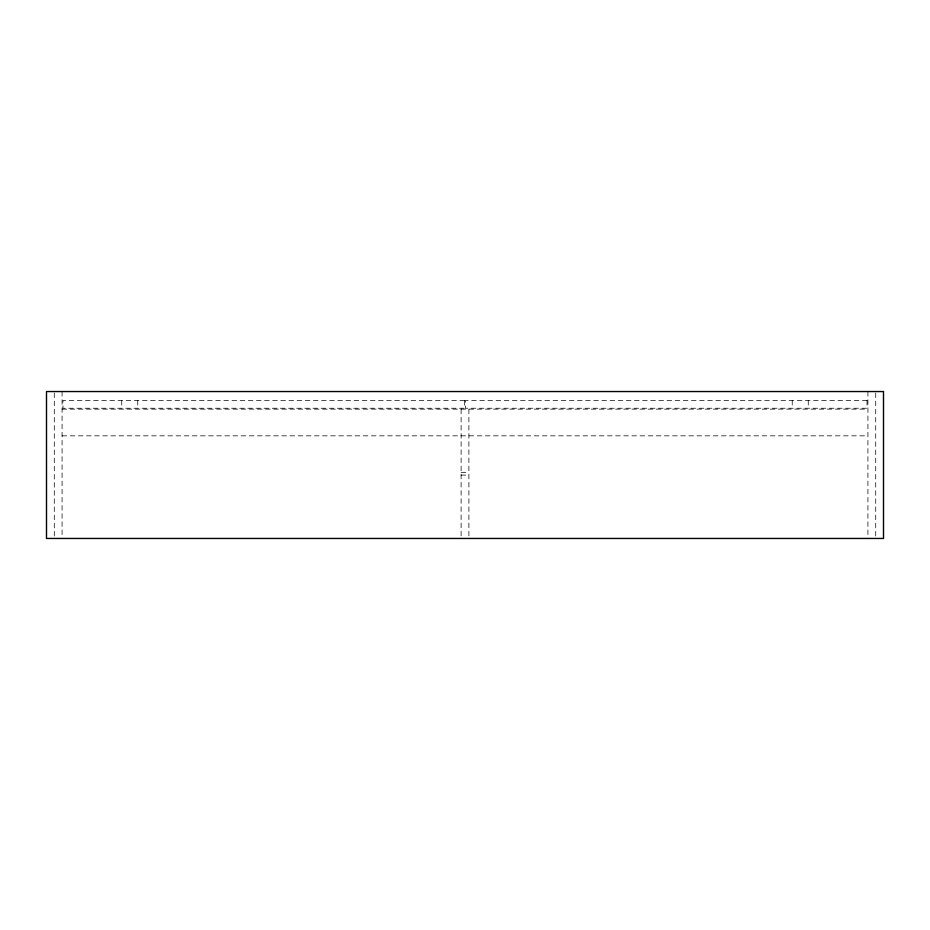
<?xml version="1.0" encoding="UTF-8"?>
<svg xmlns="http://www.w3.org/2000/svg" width="930" height="930" viewBox="0 0 930 930"><rect width="100%" height="100%" fill="white"/><g stroke="black" fill="none" stroke-linecap="round" stroke-linejoin="round"><path stroke-width="0.7" stroke-dasharray="4.65 3.49" d="M62.078 409.13L867.923 409.13M62.078 435.833L867.923 435.833M461.106 472.452L468.894 472.452M461.106 475.125L468.894 475.125M875.711 392.983L875.711 537.017M867.923 391.542L867.923 538.458M808.263 400.446L808.263 408.235M792.232 400.446L792.232 408.235M468.894 409.13L468.894 537.029M461.106 409.13L461.106 538.458M137.768 400.446L137.768 408.235M121.737 400.446L121.737 408.235M62.078 391.542L62.078 537.029M54.289 392.983L54.289 537.017M464.558 400.446L62.973 400.446L62.973 408.235L464.558 408.235L464.558 400.446M867.027 400.446L465.442 400.446L465.442 408.235L867.027 408.235L867.027 400.446"/><path stroke-width="1.4" d="M883.5 391.542L46.5 391.542L46.5 538.458L883.5 538.458L883.5 391.542"/></g></svg>
